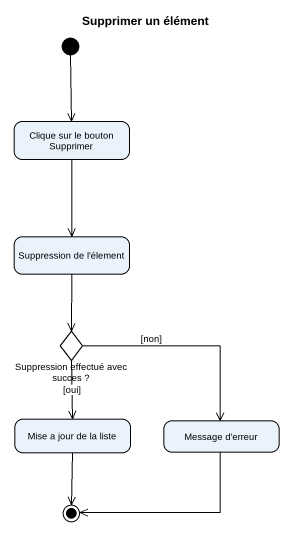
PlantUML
@startuml
title Supprimer un élément
hide empty description
state "Clique sur le bouton Supprimer" as Clique_sur_le_bouton
state "Suppression de l'élement" as Suppression_de_l_élement
state "Suppression effectué avec succes ?" as Suppression_effectué_avec <<choice>>
state "Mise a jour de la liste" as Mise_a_jour_de_la_liste
state "Message d'erreur" as Message_d_erreur
[*] --> Clique_sur_le_bouton
Clique_sur_le_bouton --> Suppression_de_l_élement
Suppression_de_l_élement --> Suppression_effectué_avec
Suppression_effectué_avec --> Mise_a_jour_de_la_liste : [oui]
Suppression_effectué_avec --> Message_d_erreur : [non]
Mise_a_jour_de_la_liste --> [*]
Message_d_erreur -left-> [*]
@enduml
